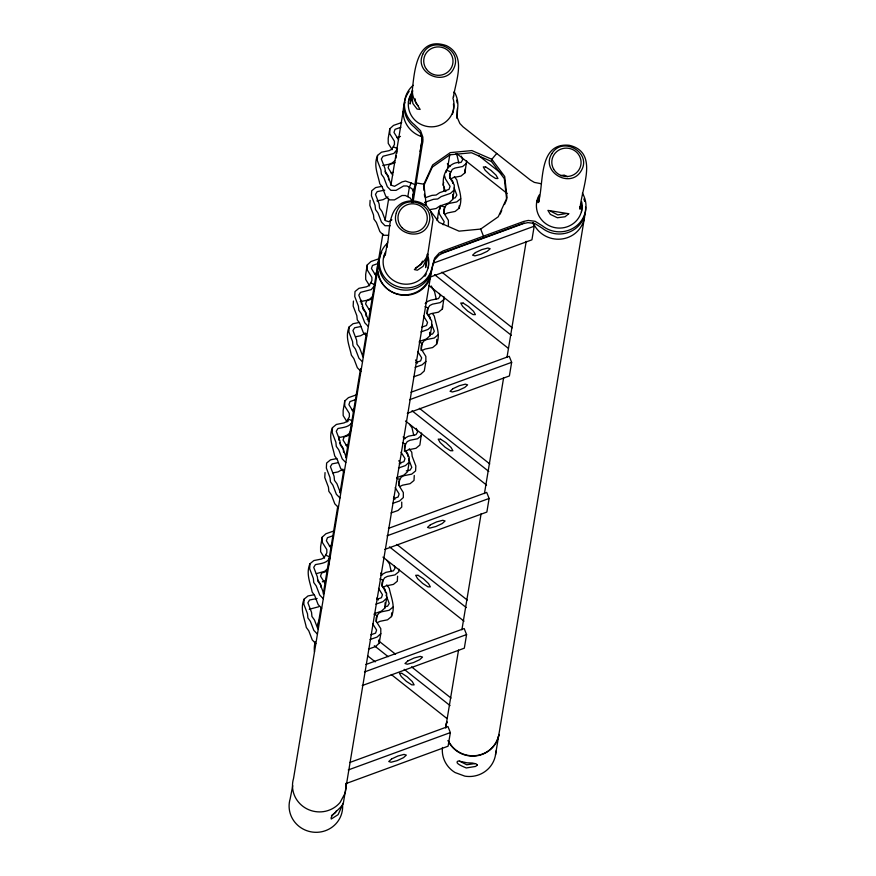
<?xml version="1.0" encoding="UTF-8"?>
<svg xmlns="http://www.w3.org/2000/svg" width="876" height="876" viewBox="0 0 876 876"><rect width="100%" height="100%" fill="white"/><g stroke="black" fill="none" stroke-linecap="round" stroke-linejoin="round"><path stroke-width="1.31" d="M422.418 143.763L422.484 139.284L420.217 132.922L414.03 126.867A26.751 25.908 9.4 0 1 409.136 91.4M387.039 245.849L386.754 247.426C390.597 232.545 386.666 211.861 402.139 202.991C409.782 199.509 418.662 200.44 425.44 205.4M427.138 258.212L423.097 266.337L417.359 270.202L414.337 269.567C419.505 265.275 426.36 260.73 427.674 253.876L425.583 267.64L426.371 259.701M456.867 118.315L457.195 111.055A26.751 25.908 9.4 0 0 457.48 108.416M314.309 594.695L307.991 595.954L304.082 599.173L303.819 604.166L307.498 613.78L307.892 617.919L310.367 621.314L313.849 630.424L317.408 634.082M334.106 530.889L325.916 533.758L322.193 537.174L322.204 542.178L326.803 549.58L326.847 552.844L324.131 557.705L321.437 559.052L313.849 560.563L309.94 563.783L309.677 568.776L313.356 578.39L313.75 582.518L316.225 585.924L319.707 595.034L323.266 598.691M325.04 472.58L324.777 477.573L328.445 487.187L328.85 491.326L331.325 494.721L334.807 503.831L338.366 507.489M356.641 394.769L348.451 397.638L344.717 401.055L344.739 406.059L349.338 413.461L349.382 416.724L346.666 421.586L343.972 422.933L336.384 424.444L332.475 427.663L332.212 432.656L335.891 442.27L336.285 446.399L338.76 449.804L342.242 458.915L345.801 462.572M359.379 322.456L353.061 323.715L349.152 326.934L348.889 331.927L352.557 341.541L352.962 345.67L355.437 349.075L358.919 358.185L362.478 361.843M353.433 301.07L353.17 306.063L356.839 315.678L357.244 319.806L359.718 323.211L363.201 332.322L366.759 335.979M370.11 200.341L369.847 205.334L373.515 214.948L373.921 219.077L376.395 222.482L379.877 231.593L383.436 235.25L388.583 235.283M401.701 122.531L393.521 125.399L389.787 128.816L389.809 133.82L394.408 141.222L394.441 144.474L391.736 149.347L389.043 150.683L381.454 152.205L377.545 155.424L377.282 160.417L380.95 170.032L381.356 174.16L383.83 177.565L387.312 186.676L390.871 190.322L396.029 190.366L403.606 185.975L406.968 185.975L412.005 188.658L413.965 193.738M377.282 622.661L379.976 621.325L387.553 619.803L391.473 616.584L391.66 612.839M391.473 616.584C395.689 606.685 391.145 597.782 389.24 588.322L386.754 584.916M397.584 576.2L397.332 581.193L393.412 584.412L385.834 585.934L383.14 587.27M399.04 569.17L398.909 571.667L394.988 574.886L387.411 576.397L384.717 577.744L383.031 580.24L382.002 582.606L382.045 585.869L386.644 593.271L386.655 598.275L385.079 607.802L381.345 611.218L374.337 613.682M414.26 475.471L414.009 480.464L410.088 483.683L402.5 485.205L399.817 486.541M405.676 451.151L408.369 449.815L415.947 448.293L419.867 445.074L421.564 433.051M422.352 350.422L425.035 349.086L432.624 347.564L436.544 344.345L436.795 339.351M436.544 344.345C440.759 334.446 436.215 325.543 434.299 316.083L432.448 313.531M428.211 315.031L430.904 313.685L438.482 312.174L442.402 308.954L442.522 306.458M442.402 308.954L444.099 296.931M444.888 214.302L447.57 212.956L455.159 211.444L459.068 208.225L459.199 205.729M459.068 208.225C463.295 198.326 458.75 189.424 456.834 179.952L454.359 176.558M450.746 178.912L453.429 177.565L461.017 176.054L464.937 172.835L465.123 169.09M464.937 172.835L466.634 160.812M342.604 805.066A26.795 25.951 9.4 0 1 312.874 832.123A26.795 25.951 9.4 0 1 290.175 798.792L292.737 785.706M343.381 802.963L338.092 814.647L331.238 819.038C329.475 815.37 342.22 807.836 343.381 802.963L430.466 276.904M413.165 195.501L414.228 188.789L412.224 201.381M412.081 202.422L422.407 137.948L420.151 151.559M413.023 202.476L422.78 141.584L422.845 137.105L420.568 130.743L414.392 124.688A26.751 25.908 9.4 0 1 413.154 85.29M304.082 599.173C299.855 609.072 304.399 617.974 306.315 627.446L308.79 630.84L312.272 639.951L315.831 643.608M309.94 563.783C305.724 573.681 310.257 582.584 312.174 592.056L314.648 595.45L318.13 604.56L321.689 608.218M332.475 427.663C328.248 437.562 332.792 446.464 334.709 455.936L337.183 459.331L340.665 468.441L344.224 472.098M349.152 326.934C344.925 336.833 349.469 345.735 351.385 355.207L353.86 358.602L357.342 367.712L360.901 371.369M377.545 155.424C373.318 165.323 377.863 174.225 379.779 183.686L382.254 187.092L385.736 196.202L389.294 199.859L394.452 199.892L402.029 195.501L405.391 195.501L410.428 198.184L411.84 200.812M322.193 537.174L320.605 546.701L320.627 551.705L324.569 558.056M344.717 401.055L343.14 410.581L343.162 415.585L347.104 421.936M379.166 258.65L370.986 261.519L367.252 264.935L365.675 274.462L365.697 279.466L369.639 285.806M389.787 128.816L388.21 138.342L388.232 143.346L392.174 149.686M347.958 421.476L348.352 419.1L352.459 420.874C350.696 427.072 343.184 427.422 337.972 428.484L336.264 431.233L339.932 440.847L340.337 444.986L342.812 448.381L346.294 457.491M320.999 607.506L317.66 627.742A26.795 25.951 9.4 0 1 318.995 620.219M323.233 594.027L337.753 506.35M339.987 492.87L343.775 469.941M345.79 457.798L360.529 368.785M362.533 356.641L366.332 333.712M368.336 321.569L382.856 233.903M385.09 220.413L388.659 198.83M390.893 185.351L403.179 111.164M328.544 565.327L328.938 562.95M329.332 560.563L329.726 558.187M351.276 428.025L351.67 425.637M374.008 290.712L374.402 288.324M395.952 158.162L396.346 155.775M396.74 153.399L397.135 151.011M378.848 263.15L293.559 778.381A26.795 25.951 9.4 0 0 306.863 808.833A26.795 25.951 9.4 0 0 340.118 802.416L344.947 793.481A26.795 25.951 9.4 0 0 345.867 783.396M411.654 94.575L412.892 103.565L417.096 109.062L420.162 109.434C416.647 103.707 411.61 97.214 412.552 90.305L410.099 104.003L411.884 96.229M412.147 91.641C414.414 71.81 416.188 35.281 446.355 45.618C466.853 55.385 455.827 80.483 453.374 97.269L453.615 95.692M385.243 255.442L386.798 246.025M407.844 196.52L409.42 186.993L411.216 183.018L413.943 184.212M415.793 185.132L416.155 182.953L423.875 184.19L426.218 205.225L439.084 222.405L459.013 231.144L480.672 229.074L498.258 216.777L507.051 197.527L504.696 176.492L491.841 159.301L471.901 150.573L450.253 152.632L432.667 164.94L423.875 184.19L423.951 190.311M427.63 255.277L433.072 219.252L430.663 211.609M437.113 220.61L438.69 211.083L440.661 205.488L444.778 207.262L443.793 213.218M445.862 191.636C438.996 180.905 446.081 160.921 461.006 162.487L462.714 159.728L461.334 156.125M440.07 209.057L440.661 205.488M446.125 172.473L446.519 170.097L450.636 171.871L449.651 177.828M443.76 191.121L444.428 187.07M447.559 168.192L449.793 154.702M376.187 621.577L377.173 615.631L378.859 613.134L381.553 611.798L389.13 610.276L393.05 607.057M382.045 586.186L383.031 580.24L379.943 578.905M398.722 485.457L399.708 479.511L401.394 477.015L404.088 475.668L411.665 474.157L415.585 470.938L415.837 465.944L412.169 456.33L411.764 452.202L409.289 448.797M404.384 451.26L405.566 444.11L407.252 441.624L409.946 440.278L417.524 438.766L421.444 435.547M421.06 350.531L422.243 343.381L423.929 340.895L426.612 339.549L434.2 338.037L438.12 334.818M427.116 313.947L428.101 307.991L429.787 305.505L432.481 304.158L440.059 302.647L443.979 299.428M368.478 649.072L375.486 646.608L379.22 643.192L380.797 633.666L380.786 628.661L376.176 621.259L376.143 617.996L377.173 615.631L374.085 614.295M402.478 442.785L405.566 444.11L404.537 446.486L404.57 449.749L409.18 457.152L409.191 462.156L407.614 471.682L403.88 475.099L396.872 477.562M419.155 342.056L422.243 343.381L421.214 345.757L421.246 349.02L425.845 356.423L425.867 361.427L424.291 370.953L420.557 374.37L413.549 376.833M419.407 341.443L426.415 338.979L430.149 335.563L431.726 326.036L431.715 321.032L427.105 313.63L427.072 310.367L428.101 307.991L425.013 306.666M429.393 209.714L436.117 208.51L439.599 206.145L448.95 202.86L452.684 199.443L454.261 189.917L454.239 184.913L449.64 177.51L449.607 174.247L452.323 169.386L455.016 168.039L462.594 166.528L466.514 163.308M506.689 199.706L504.335 178.671L491.48 161.48L491.841 159.301L496.725 153.453M483.136 238.349L483.497 236.17L480.672 229.074M446.037 725.58L458.542 650.047M461.893 629.811L481.099 513.818M484.439 493.582L503.645 377.589M506.996 357.364L526.202 241.371M349.677 762.525L447.954 726.543L450.352 732.588L448.096 746.199L346.009 783.582M365.905 664.512L464.17 628.541L466.579 634.574L464.324 648.185L362.226 685.569M388.44 528.392L486.706 492.411L489.115 498.455L486.859 512.066L384.761 549.449M410.975 392.273L509.241 356.291L511.65 362.335L509.394 375.946L407.296 413.33M532.739 222.592L534.185 226.216L531.929 239.827L429.831 277.21M495.509 754.86L498.893 734.449A26.795 25.951 9.4 0 1 476.117 755.889A26.795 25.951 9.4 0 1 448.129 740.757M584.478 217.478L498.959 734.055A26.795 25.951 9.4 0 1 476.248 755.572A26.795 25.951 9.4 0 1 448.216 740.527M442.971 185.219L443.683 182.471M437.354 219.69L437.825 217.861M443.168 224.782L444.209 221.727L439.61 214.324L438.69 211.083M539.353 200.067L538.411 202.553C544.193 183.533 537.755 142.317 569.159 145.274C600.005 152.314 580.832 189.369 580.054 209.233L579.934 206.572M387.291 243.09L387.641 242.192M368.336 326.441L364.777 322.795L361.295 313.685L358.821 310.279L358.415 306.151L354.747 296.537L355.01 291.544L358.919 288.324L366.507 286.802L369.201 285.466L371.906 280.605L371.873 277.342L367.274 269.939L367.252 264.935M397.135 149.511L393.784 153.475L383.042 156.246L381.334 158.994L385.002 168.608L385.407 172.736L387.882 176.142L391.364 185.252L394.518 186.303L402.095 181.912L405.435 181.047L411.216 183.018M374.6 285.631L371.249 289.595L360.507 292.365L358.799 295.113L362.467 304.728L362.872 308.867L365.347 312.261L368.829 321.372M372.618 296.033L373.417 294.281M423.513 186.369L432.306 167.119L449.892 154.811L471.54 152.752L491.48 161.48M350.882 430.401C349.469 435.624 343.534 436.828 338.913 437.507M500.097 214.138L501.74 210.525M504.488 204.513L506.142 200.9M422.495 261.125L420.787 264.475L415.454 268.067M336.504 810.639L335.497 812.6L331.478 815.534M454.261 189.917L450.527 193.333L441.175 196.607L437.693 198.983L433.445 199.323L424.805 202.356M431.726 326.036L427.992 329.453L420.984 331.916M425.867 361.427L422.133 364.843L415.125 367.307M409.191 462.156L405.457 465.572L398.449 468.036M386.655 598.275L382.921 601.692L375.913 604.155M380.797 633.666L377.063 637.082L370.055 639.546M394.748 160.79L392.207 163.002L389.01 164.261L382.724 165.52M388.046 196.925L383.151 199.651L376.866 200.911M372.212 296.909L369.672 299.121L366.475 300.38L360.189 301.64M365.511 333.044L360.616 335.771L355.579 336.778M425.188 303.589L427.74 301.377L430.937 300.118L438.471 298.606L440.179 295.847L439.259 293.449M342.976 469.164L338.081 471.89L333.044 472.898M403.507 438.964L408.402 436.237L415.947 434.726L417.644 431.977L416.275 428.364M327.142 569.148L324.602 571.36L316.378 573.627M380.972 575.094L385.867 572.356L393.412 570.845L395.109 568.097L394.2 565.688M460.656 198.699L456.735 201.918L449.147 203.429L446.464 204.776L444.778 207.262L443.749 209.638L443.782 212.901L448.381 220.303L448.402 225.307M391.911 219.81L388.659 221.694L385.495 220.642L382.024 211.532L379.549 208.138L379.144 203.999L375.475 194.384L377.184 191.636L384.728 190.125M565.589 213.656L557.837 214.894L550.873 211.302M318.744 606.75L309.261 609.269M441.165 253.35L524.122 222.975M433.357 263.129L534.185 226.216M409.552 399.719L511.65 362.335M387.017 535.838L489.115 498.455M364.482 671.958L466.579 634.574M348.254 769.96L450.352 732.588M400.869 127.294L395.032 129.341L393.981 132.396L398.58 139.799M396.959 137.642L400.463 136.415M395.01 162.684L389.174 164.732L388.123 167.787L392.722 175.189M391.101 173.032L393.433 172.211M425.769 197.549L431.934 195.381L436.193 195.03L439.675 192.665L449.027 189.38L450.067 186.336L445.468 178.934L444.548 175.693M378.333 263.413L372.497 265.461L371.446 268.516L376.045 275.918M374.424 273.761L376.757 272.94M372.475 298.804L366.639 300.851L365.588 303.906L370.187 311.308M368.566 309.151L370.898 308.33M421.816 327.142L426.492 325.511L427.532 322.456L423.59 316.105M415.958 362.533L420.633 360.901L421.674 357.846L417.732 351.495M355.809 399.533L349.962 401.58L348.911 404.635L353.51 412.038M351.889 409.88L354.222 409.059M349.94 434.923L344.104 436.971L343.053 440.026L347.652 447.428M346.031 445.271L348.363 444.45M399.281 463.262L403.956 461.63L404.997 458.575L401.055 452.224M393.423 498.663L398.098 497.02L399.138 493.965L395.196 487.625M392.59 503.426L399.598 500.962L403.332 497.546L403.321 492.542L398.711 485.14L398.679 481.877L399.708 479.511L396.62 478.176M391.014 512.953L398.022 510.489L401.755 507.073L401.734 502.068M333.274 535.652L327.427 537.7L326.376 540.755L330.975 548.157M329.354 546L331.697 545.179M327.416 571.043L321.569 573.09L320.517 576.145L325.116 583.547M322.324 581.806L325.828 580.569M376.746 599.392L381.421 597.75L382.462 594.695L378.52 588.354M370.887 634.782L375.563 633.14L376.603 630.085L372.661 623.745M474.781 763.598L466.755 764.781L459.528 761.102M381.914 186.336L375.596 187.595L371.687 190.815L371.424 195.808L375.092 205.422L375.497 209.55L377.972 212.956L381.454 222.066L385.013 225.712L390.17 225.756M452.64 198.381L455.148 197.877L456.856 195.118L454.107 187.913M360.934 326.496L354.649 327.755L352.94 330.504L356.609 340.118L357.014 344.257L359.488 347.652L362.971 356.762M430.105 334.501L432.613 333.997L434.321 331.248L431.572 324.032M336.844 458.575L330.526 459.834L326.617 463.054L326.354 468.047L330.022 477.661L330.427 481.789L332.902 485.195L336.384 494.305L339.943 497.962M338.399 462.616L332.113 463.875L330.405 466.623L334.074 476.237L334.479 480.376L336.953 483.771L340.435 492.881M406.311 470.872L410.077 470.116L411.786 467.368L408.577 458.947M317.123 598.483L309.578 599.994L307.87 602.754L311.538 612.368L311.944 616.496L314.418 619.89L317.9 629.001M385.035 606.74L387.553 606.236L389.251 603.487L386.042 595.067M560.651 175.572L564.232 175.112L567.484 176.667M541.16 183.73L534.371 182.405L530.396 180.062L463.054 126.845L459.889 123.538L457.162 117.351L457.557 108.876A26.751 25.908 9.4 0 0 454.283 91.881M393.423 146.85L397.529 148.635M370.887 282.97L374.994 284.755M367.077 319.258L369.135 320.145M325.817 555.22L329.923 556.994C328.161 563.202 320.649 563.542 315.437 564.604L313.728 567.352L317.397 576.966L317.802 581.106L320.277 584.5L323.759 593.61M478.416 155.381L501.882 173.919M456.965 153.815L507.095 193.432M441.92 272.173L512.307 327.81M434.551 274.637L511.343 335.322M429.098 285.718L508.025 348.1M419.385 408.304L489.772 463.93M412.016 410.756L488.808 471.452M405.489 420.995L486.552 485.063M396.85 544.423L467.247 600.049M389.481 546.876L466.273 607.572M382.954 557.114L464.017 621.183M378.487 640.739L395.558 654.23M411.556 666.866L451.02 698.062M374.326 645.732L388.188 656.682M404.186 669.33L450.045 705.574M367.8 655.971L375.267 661.873M391.265 674.509L446.727 718.342M447.329 163.79L449.99 166.539M403.146 436.949L404.92 438.777M380.611 573.068L382.385 574.897M418.016 105.613L415.684 102.547L415.125 98.813M455.827 153.815L457.075 155.512L458.849 163.254M450.308 177.981L452.782 181.376L452.991 183.445M427.773 314.101L430.258 317.495L430.455 319.565M409.519 424.356L412.005 427.762L413.779 435.492M405.862 451.063L407.723 453.615L408.019 456.714M386.984 560.476L389.47 563.881L391.243 571.612M382.702 586.34L385.188 589.745L385.484 592.833M385.265 171.324L388.55 176.613L388.583 179.876M415.498 359.97L417.469 363.146M362.073 306.381L366.015 312.732L366.048 315.995M398.821 460.699L400.792 463.875M393.62 497.152L394.934 499.265M339.538 442.511L343.48 448.851L343.512 452.115M376.943 597.881L378.257 599.994M317.66 579.682L320.945 584.971L320.966 587.15M431.189 285.959L434.54 291.631L436.314 299.373M429.536 332.354L430.455 334.763M424.389 194.253L424.685 196.881M425.276 202.137L425.572 204.776M454.217 92.035L454.261 92.998M452.662 194.439L452.684 199.443M430.138 333.066L430.149 335.563M385.068 602.798L385.079 607.802M379.209 639.447L379.22 643.192M361.394 300.326L361.405 304.082M338.859 436.445L338.87 440.201M446.004 725.788A26.795 25.951 9.4 0 1 446.902 722.098M495.838 751.071A26.795 25.951 9.4 0 1 464.882 776.147L455.082 772.544A26.795 25.951 9.4 0 1 442.457 747.447M431.55 269.337A26.795 25.951 9.4 0 1 406.365 295.3A26.795 25.951 9.4 0 1 378.158 271.889M378.016 268.078A26.795 25.951 9.4 0 1 378.465 264.245M381.761 252.244A26.751 25.908 9.4 0 0 397.419 288.806A26.751 25.908 9.4 0 0 432.021 268.439L434.288 260.271L438.81 255.244L442.84 253.098L523.421 223.588L527.921 222.614L534.787 223.479L542.156 228.11A26.751 25.908 9.4 0 0 571.108 231.275A26.751 25.908 9.4 0 0 585.595 206.933M426.24 273.969A22.885 22.174 9.4 0 1 424.937 276.247M383.557 258.113A22.885 22.174 9.4 0 1 384.422 255.639M427.357 257.577A22.885 22.174 9.4 0 1 428.2 267.826M386.962 243.605A26.751 25.908 9.4 0 0 393.937 285.061A26.751 25.908 9.4 0 0 432.383 266.26L434.649 258.091L439.161 253.065L443.201 250.919L523.782 221.42L528.283 220.434L535.148 221.299L542.518 225.931A26.751 25.908 9.4 0 0 576.671 225.756A26.751 25.908 9.4 0 0 582.398 193.136M427.291 254.215A22.885 22.174 9.4 0 1 405.106 284.185A22.885 22.174 9.4 0 1 385.33 252.266M456.56 100.225A26.751 25.908 9.4 0 1 457.162 102.908M408.424 101.966A22.885 22.174 9.4 0 1 411.446 94.783M453.44 104.003A22.885 22.174 9.4 0 1 452.443 114.154M452.903 98.013A22.885 22.174 9.4 0 1 427.641 126.538A22.885 22.174 9.4 0 1 412.552 91.553M583.832 198.951A26.751 25.908 9.4 0 1 584.686 201.48M536.539 203.221A22.885 22.174 9.4 0 1 539.572 196.038M581.335 203.955A22.885 22.174 9.4 0 1 581.511 211.696M581.697 201.776A22.885 22.174 9.4 0 1 555.767 227.793A22.885 22.174 9.4 0 1 539.244 194.965M421.564 136.612A26.795 25.951 9.4 0 1 404.953 102.448M584.785 213.689A26.795 25.951 9.4 0 1 563.049 238.809A26.795 25.951 9.4 0 1 533.21 222.767M445.764 728.087A26.795 25.951 9.4 0 1 446.924 721.879M314.473 651.963A26.795 25.951 9.4 0 1 315.229 641.867M430.85 271.648A26.795 25.951 9.4 0 1 397.759 294.04A26.795 25.951 9.4 0 1 379.428 258.77M396.28 213.043C389.776 233.334 422.977 243.2 428.966 222.92C435.471 202.63 402.259 192.764 396.28 213.043M422.758 54.279C413.735 73.672 445.577 87.315 453.976 67.956C463.01 48.563 431.156 34.92 422.758 54.279M551.869 153.585C540.273 171.685 570.199 189.172 581.018 171.083C592.614 152.971 562.688 135.495 551.869 153.585M477.31 765.011L475.657 766.423L466.24 767.967C464.63 767.113 453.341 763.171 458.225 760.937L467.083 762.832L472.35 763.029L476.084 763.861L477.31 765.011M475.427 252.584L472.58 255.168L474.891 255.858L480.99 254.259L487.308 251.302L490.155 248.729L487.855 248.039L481.756 249.627L475.427 252.584M452.892 388.703L450.045 391.287L452.355 391.977L458.455 390.378L464.773 387.433L467.62 384.849L465.32 384.159L459.221 385.758L452.892 388.703M430.357 524.823L427.51 527.407L429.82 528.097L435.92 526.498L442.238 523.552L445.085 520.968L442.785 520.278L436.686 521.877L430.357 524.823M407.822 660.942L404.975 663.526L407.285 664.216L413.384 662.617L419.703 659.672L422.55 657.088L420.25 656.398L414.151 657.996L407.822 660.942M391.594 758.955L388.758 761.529L391.057 762.23L397.156 760.631L403.486 757.674L406.333 755.101L404.022 754.4L397.923 755.999L391.594 758.955M568.721 213.722L565.097 216.755L557.377 217.752L550.369 214.39L547.894 210.382L568.721 213.722M485.698 166.977L483.278 166.911L485.162 170.251L490.242 175.036L495.542 178.452L497.962 178.518L496.079 175.189L490.998 170.404L485.698 166.977M463.163 303.096L460.743 303.03L462.627 306.37L467.707 311.155L473.007 314.583L475.427 314.637L473.544 311.308L468.474 306.523L463.163 303.096M440.628 439.215L438.208 439.15L440.091 442.49L445.172 447.275L450.472 450.702L452.892 450.757L451.02 447.428L445.939 442.643L440.628 439.215M418.093 575.335L415.673 575.28L417.556 578.609L422.637 583.394L427.937 586.821L430.357 586.887L428.484 583.547L423.404 578.762L418.093 575.335M401.865 673.348L399.445 673.283L401.328 676.622L406.409 681.397L411.709 684.824L414.14 684.89L412.257 681.55L407.176 676.776L401.865 673.348M426.557 69.39A14.651 14.191 9.4 0 0 451.764 66.981A14.651 14.191 9.4 0 0 436.795 46.975A14.651 14.191 9.4 0 0 426.557 69.39M553.599 169.024A14.651 14.191 9.4 0 0 578.948 169.834A14.651 14.191 9.4 0 0 566.783 148.132A14.651 14.191 9.4 0 0 553.599 169.024M401.953 227.607A14.651 14.191 9.4 0 0 426.645 222.219A14.651 14.191 9.4 0 0 409.267 204.119A14.651 14.191 9.4 0 0 401.953 227.607"/></g></svg>
